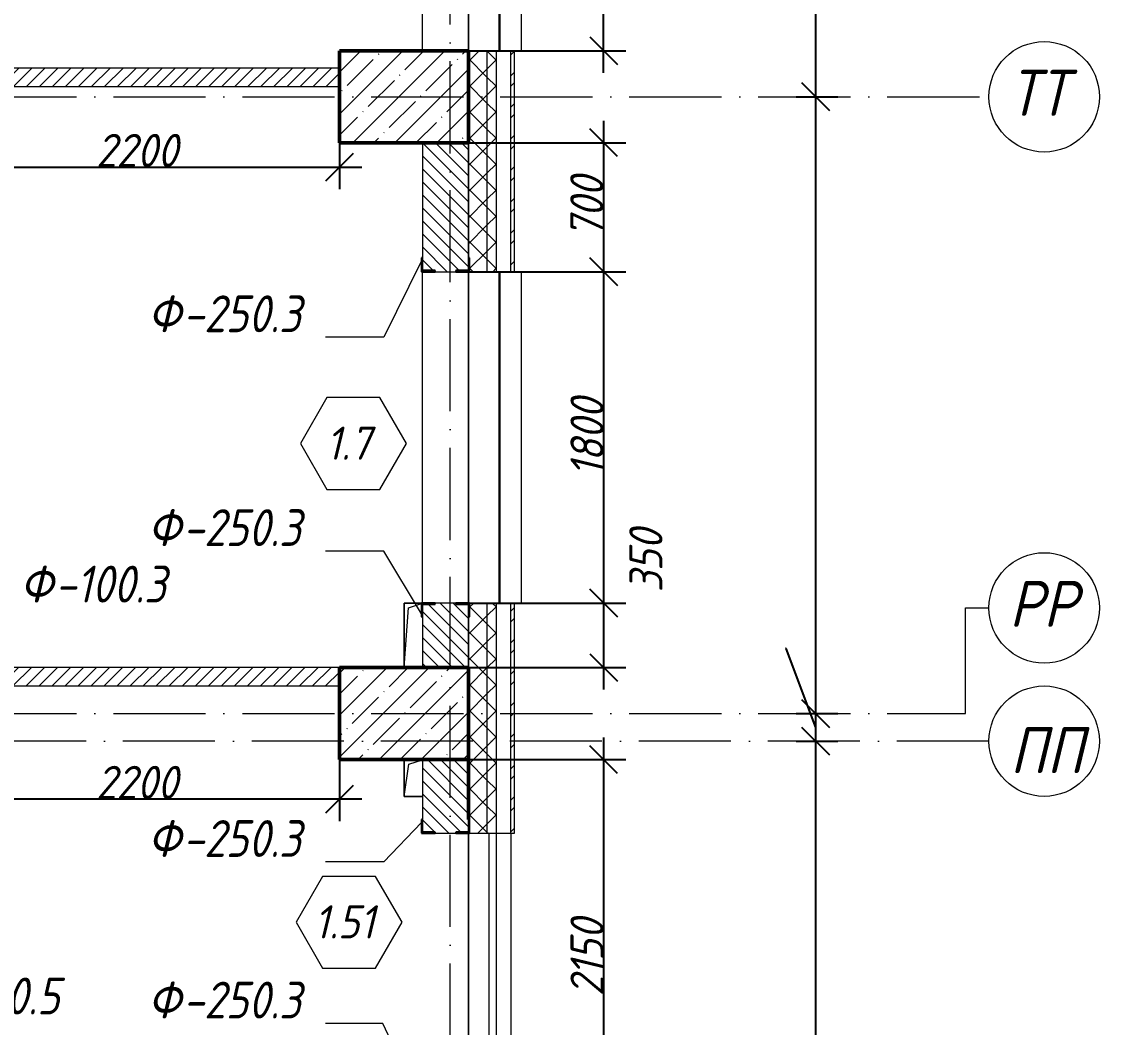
# Model space of a CAD drawing. Header units: millimetres. Extents: x -356862 to 418287, y 0 to 839748.
# Drawn here: x -76177 to -70326, y 613143 to 618606 of the extents above; entities that cross this region are included whole.
import ezdxf

# ---------------------------------------------------------------- set-up
doc = ezdxf.new("R2010")
doc.units = ezdxf.units.MM
doc.linetypes.add('50_200_ШТРИХ_1Т_ш5_п1_п1_', pattern=[700, 500, -100, 0, -100])
for name, color, linetype, lineweight in [('A-____-____-DIMS', 7, 'Continuous', 9), ('A-DOOR-____-IDEN', 7, 'Continuous', 9), ('A-DOOR-____-OTLN', 7, 'Continuous', 9), ('A-FLOR-____-OTLN', 7, 'Continuous', 9), ('A-GENM-____-IDEN', 7, 'Continuous', 9), ('A-GENM-____-MCUT', 7, 'Continuous', 25), ('A-GENM-____-OTLN', 7, 'Continuous', 9), ('A-GENM-____-OTLN-1', 7, 'Continuous', 25), ('A-GLAZ-____-OTLN', 7, 'Continuous', 9), ('A-WALL-____-MCUT', 7, 'Continuous', 13), ('A-WALL-____-MCUT-1', 7, 'Continuous', 9), ('A-WALL-____-MCUT-2', 7, 'Continuous', 50), ('A-WALL-____-OTLN', 7, 'Continuous', 9), ('A-WALL-____-PATT-1', 7, 'Continuous', 9), ('A-WALL-FNSH-MCUT-1', 7, 'Continuous', 9), ('S-COLS-____-MCUT', 7, 'Continuous', 50), ('S-COLS-____-OTLN', 7, 'Continuous', 9), ('S-GRID-____-IDEN', 7, 'Continuous', 9), ('S-GRID-____-OTLN', 7, 'Continuous', 9), ('S-GRID-____-OTLN-1', 7, '50_200_ШТРИХ_1Т_ш5_п1_п1_', 9)]:
    doc.layers.add(name, color=color, linetype=linetype, lineweight=lineweight)
for name, color, linetype, lineweight, true_color in [('A-DOOR-____-OTLN-1', 7, 'Continuous', 9, 0xffffff), ('A-WALL-____-MCUT-7', 7, 'Continuous', 9, 0x000000), ('A-WALL-____-PATT-2', 7, 'Continuous', 9, 0x787878), ('A-WALL-____-PATT-4', 9, 'Continuous', 9, 0x808080), ('A-WALL-FNSH-MCUT-3', 7, 'Continuous', 9, 0x000000)]:
    doc.layers.add(name, color=color, linetype=linetype, lineweight=lineweight, true_color=true_color)
doc.styles.add('ISOCPEUR_I', font='isocpeui.ttf', dxfattribs={"width": 0.9, "height": 2.5})
doc.styles.add('ISOCPEUR_I_10', font='isocpeui.ttf', dxfattribs={"width": 0.9, "height": 180})
doc.styles.add('ISOCPEUR_I_12', font='isocpeui.ttf', dxfattribs={"width": 0.9, "height": 180})
doc.styles.add('ISOCPEUR_I_14', font='isocpeui.ttf', dxfattribs={"width": 0.9, "height": 180})
doc.styles.add('ISOCPEUR_I_2', font='isocpeui.ttf', dxfattribs={"width": 0.85, "height": 2.3})
doc.dimstyles.new('ISO-1_8_0_9К_СРЕДНИЙ_Кладочные_4', dxfattribs={"dimscale": 304.8, "dimtxt": 179.276612, "dimasz": 0.492126, "dimexe": 0.393701, "dimexo": 0, "dimgap": 0, "dimtad": 1, "dimdec": 3, "dimrnd": 0.001, "dimdsep": 46, "dimtxsty": 'ISOCPEUR_I_10', "dimblk1": 'OBLIQUE', "dimblk2": 'OBLIQUE', "dimsah": 1, "dimcen": 0.09, "dimdle": 0.393701, "dimazin": 0, "dimtfac": 1, "dimtdec": 4, "dimtix": 1, "dimtmove": 1, "dimatfit": 3, "dimfxl": 1, "dimtvp": 1, "dimtolj": 1, "dimtzin": 0, "dimarcsym": 2})
doc.dimstyles.new('ISO-1_8_0_9К_СРЕДНИЙ_Кладочные_5', dxfattribs={"dimscale": 304.8, "dimtxt": 179.276612, "dimasz": 0.492126, "dimexe": 0.393701, "dimexo": 0, "dimgap": 0, "dimtad": 1, "dimdec": 3, "dimrnd": 0.001, "dimdsep": 46, "dimtxsty": 'ISOCPEUR_I_10', "dimblk1": 'OBLIQUE', "dimblk2": 'OBLIQUE', "dimsah": 1, "dimcen": 0.09, "dimdle": 0.393701, "dimazin": 0, "dimtfac": 1, "dimtdec": 4, "dimtix": 1, "dimtmove": 2, "dimatfit": 3, "dimfxl": 1, "dimtvp": 1, "dimtolj": 1, "dimtzin": 0, "dimarcsym": 2})
doc.dimstyles.new('ISO-1_8_0_9К_СРЕДНИЙ_Кладочные_6', dxfattribs={"dimscale": 304.8, "dimtxt": 179.276612, "dimasz": 0.492126, "dimexe": 0.393701, "dimexo": 0, "dimgap": 0, "dimtad": 1, "dimdec": 3, "dimrnd": 0.001, "dimdsep": 46, "dimtxsty": 'ISOCPEUR_I_14', "dimblk1": 'OBLIQUE', "dimblk2": 'OBLIQUE', "dimsah": 1, "dimcen": 0.09, "dimdle": 0.393701, "dimazin": 0, "dimtfac": 1, "dimtdec": 4, "dimtix": 1, "dimtmove": 0, "dimatfit": 3, "dimfxl": 1, "dimtvp": 1, "dimtolj": 1, "dimtzin": 0, "dimarcsym": 2})
doc.dimstyles.new('ISO-2_5_0_9К_БОЛЬШОЙ_ОСИ', dxfattribs={"dimscale": 304.8, "dimtxt": 248.995294, "dimasz": 0.492126, "dimexe": 0.393701, "dimexo": 0, "dimgap": 0, "dimtad": 1, "dimdec": 0, "dimzin": 0, "dimdsep": 46, "dimtxsty": 'ISOCPEUR_I', "dimblk1": 'OBLIQUE', "dimblk2": 'OBLIQUE', "dimsah": 1, "dimcen": 0.09, "dimdle": 0.393701, "dimazin": 0, "dimtfac": 1, "dimtdec": 4, "dimtix": 1, "dimtmove": 0, "dimatfit": 3, "dimfxl": 1, "dimtvp": 1, "dimtolj": 1, "dimtzin": 0, "dimarcsym": 2})
doc.dimstyles.new('ISO-2_5_0_9К_БОЛЬШОЙ_ОСИ_1', dxfattribs={"dimscale": 304.8, "dimtxt": 248.995294, "dimasz": 0.492126, "dimexe": 0.393701, "dimexo": 0, "dimgap": 0, "dimtad": 1, "dimdec": 0, "dimzin": 0, "dimdsep": 46, "dimtxsty": 'ISOCPEUR_I', "dimblk1": 'OBLIQUE', "dimblk2": 'OBLIQUE', "dimsah": 1, "dimcen": 0.09, "dimdle": 0.393701, "dimazin": 0, "dimtfac": 1, "dimtdec": 4, "dimtix": 1, "dimtmove": 1, "dimatfit": 3, "dimfxl": 1, "dimtvp": 1, "dimtolj": 1, "dimtzin": 0, "dimarcsym": 2})
pattern_1 = [(45, (-175000.736, 544716.51), (-35.35534, 35.35534), [])]
pattern_2 = [(135, (-175000.736, 544716.51), (-35.35534, -35.35534), [])]
pattern_3 = [(45, (-175000.74, 544716.51), (-70.71068, 70.71068), []), (135, (-175000.74, 544716.51), (-70.71068, -70.71068), [])]

# ---------------------------------------------------------------- blocks, each defined once
blk = doc.blocks.new('BSC_Колонна _Прямоугольная - 500х700-V130-АР1_Кладочный план 1 этажа в осях 1-64_Ю-ЯЯ')
at = {"layer": 'S-COLS-____-OTLN'}
h = blk.add_hatch(dxfattribs=at)
h.set_pattern_fill('FP_134', color=256, style=0, pattern_type=2)
h.set_pattern_definition([(315, (-70131.04, 100900), (114.04925, 114.04925), []), (315, (-70131.04, 100785.95), (114.04925, 114.04925), [201.613, -40.323, 3.353, -36.97])])
h.paths.add_polyline_path([(-250, -350), (250, -350), (250, 350), (-250, 350), (-250, 169.1)], flags=0)
at = {"layer": 'S-COLS-____-MCUT'}
for p, q in [((250, 350), (-250, 350)), ((-250, 350), (-250, -350)), ((250, -350), (250, 350)), ((-250, -350), (250, -350))]:
    blk.add_line(p, q, dxfattribs=at)
blk = doc.blocks.new('BSC_Колонна _Прямоугольная - 500х700-V131-АР1_Кладочный план 1 этажа в осях 1-64_Ю-ЯЯ')
at = {"layer": 'S-COLS-____-OTLN'}
h = blk.add_hatch(dxfattribs=at)
h.set_pattern_fill('FP_135', color=256, style=0, pattern_type=2)
h.set_pattern_definition([(315, (-73481.04, 100900), (114.04925, 114.04925), []), (315, (-73481.04, 100785.95), (114.04925, 114.04925), [201.613, -40.323, 3.353, -36.97])])
h.paths.add_polyline_path([(-250, 169.1), (-250, -350), (250, -350), (250, 350), (-250, 350)], flags=0)
at = {"layer": 'S-COLS-____-MCUT'}
for p, q in [((250, 350), (-250, 350)), ((-250, 350), (-250, -350)), ((250, -350), (250, 350)), ((-250, -350), (250, -350))]:
    blk.add_line(p, q, dxfattribs=at)
blk = doc.blocks.new('Проем_Дверь_Прямоугольный - 1800х2700h_оконные проемы-25805030-АР1_Кладочный план 1 этажа в осях 1-64_Ю-ЯЯ')
at = {"layer": 'A-DOOR-____-OTLN-1'}
for p, q in [((900, 125), (-900, 125)), ((900, -125), (-900, -125))]:
    blk.add_line(p, q, dxfattribs=at)
blk = doc.blocks.new('Проем_Дверь_Прямоугольный - 1750х3300h_дверные проемы-30596622-АР1_Кладочный план 1 этажа в осях 1-64_Ю-ЯЯ')
at = {"layer": 'A-DOOR-____-OTLN-1'}
for p, q in [((875, 115), (-875, 115)), ((875, -115), (-875, -115))]:
    blk.add_line(p, q, dxfattribs=at)
blk = doc.blocks.new('Фахверк_СКБ_Уголок - 250_2700-27497298-АР1_Кладочный план 1 этажа в осях 1-64_Ю-ЯЯ')
at = {"layer": 'A-GENM-____-MCUT'}
for p, q in [((200, 181), (125, 181)), ((125, 181), (125, 106)), ((200, 175), (200, 181)), ((131, 106), (131, 175)), ((131, 175), (200, 175)), ((125, 106), (131, 106)), ((131, -6), (125, -6)), ((125, -6), (125, -81)), ((131, -75), (131, -6)), ((125, -81), (200, -81)), ((200, -75), (131, -75)), ((200, -81), (200, -75))]:
    blk.add_line(p, q, dxfattribs=at)
blk = doc.blocks.new('AR_Отверстие прямоугольное _в плите_ - AR_Отверстие прямоугольное _в плите_-V219-АР1_Кладочный план 1 этажа в осях 1-64_Ю-ЯЯ')
at = {"layer": 'A-GENM-____-OTLN'}
for p, q in [((44, 175), (-50, 175)), ((-50, 175), (-50, -175)), ((-50, -175), (-25, 150)), ((-25, 150), (44, 173))]:
    blk.add_line(p, q, dxfattribs=at)
blk = doc.blocks.new('AR_Отверстие прямоугольное _в плите_ - AR_Отверстие прямоугольное _в плите_-V226-АР1_Кладочный план 1 этажа в осях 1-64_Ю-ЯЯ')
at = {"layer": 'A-GENM-____-OTLN'}
for p, q in [((48.8, 100), (-50, 100)), ((-50, 100), (-50, -100)), ((-50, -100), (-25, 75)), ((-25, 75), (48.8, 99.6)), ((-50, -100), (48.8, -100))]:
    blk.add_line(p, q, dxfattribs=at)
blk = doc.blocks.new('Отлив_СКБ - Отлив витража_120_НВФ-31885687-АР1_Кладочный план 1 этажа в осях 1-64_Ю-ЯЯ')
at = {"layer": 'A-GLAZ-____-OTLN'}
for p, q in [((0, 0), (1800, 0)), ((1800, -2), (0, -2)), ((0, -120), (0, -83)), ((1800, -83), (1800, -120)), ((0, -120), (1800, -120))]:
    blk.add_line(p, q, dxfattribs=at)
blk = doc.blocks.new('Ось сетки - Круг_Ø6_00__ISO-2_5_0_9K_-25732049-АР1_Кладочный план 1 этажа в осях 1-64_Ю-ЯЯ')
at = {"layer": 'S-GRID-____-IDEN'}
blk.add_circle((0, 0), 3, dxfattribs=at)
blk = doc.blocks.new('_Oblique')
at = {"color": 0, "linetype": 'ByBlock', "lineweight": -2}
blk.add_line((-0.5, -0.5), (0.5, 0.5), dxfattribs=at)
blk = doc.blocks.new('*D12002')
at = {"layer": 'A-____-____-DIMS', "color": 0, "lineweight": -2, "transparency": 16777216}
for p, q in [((-71866.5, 612177.6), (-71866.5, 614817.6)), ((-71972.6, 614697.6), (-71746.5, 614697.6)), ((-71972.6, 612297.6), (-71746.5, 612297.6))]:
    blk.add_line(p, q, dxfattribs=at)
at = {"layer": 'Defpoints', "color": 0, "transparency": 16777216}
for p in [(-71972.6, 614697.6), (-71866.5, 614697.6), (-71972.6, 612297.6)]:
    blk.add_point(p, dxfattribs=at)
at = {"layer": 'A-____-____-DIMS', "color": 0, "lineweight": -2, "transparency": 16777216, "xscale": 150, "yscale": 150, "zscale": 150}
for p, rotation in [((-71866.5, 614697.6), 90), ((-71866.5, 612297.6), 270)]:
    blk.add_blockref('_Oblique', p, dxfattribs=dict(at, rotation=rotation))
at = {"layer": 'A-____-____-DIMS', "color": 0, "transparency": 16777216, "insert": (-71867.7, 613497.6), "char_height": 2.5, "width": 781.462, "attachment_point": 5, "rotation": 90, "style": 'ISOCPEUR_I'}
blk.add_mtext('\\A1;2400', dxfattribs=at)
blk = doc.blocks.new('*D12003')
at = {"layer": 'A-____-____-DIMS', "color": 0, "lineweight": -2, "transparency": 16777216}
for p, q in [((-72026.4, 615201.3), (-72030.3, 615201.3)), ((-71866.5, 614772.6), (-72026.4, 615201.3)), ((-71866.5, 614577.6), (-71866.5, 614967.6)), ((-71972.6, 614847.6), (-71746.5, 614847.6)), ((-71972.6, 614697.6), (-71746.5, 614697.6))]:
    blk.add_line(p, q, dxfattribs=at)
at = {"layer": 'Defpoints', "color": 0, "transparency": 16777216}
for p in [(-71972.6, 614847.6), (-71866.5, 614847.6), (-71972.6, 614697.6)]:
    blk.add_point(p, dxfattribs=at)
at = {"layer": 'A-____-____-DIMS', "color": 0, "lineweight": -2, "transparency": 16777216, "xscale": 150, "yscale": 150, "zscale": 150}
for p, rotation in [((-71866.5, 614847.6), 90), ((-71866.5, 614697.6), 270)]:
    blk.add_blockref('_Oblique', p, dxfattribs=dict(at, rotation=rotation))
at = {"layer": 'A-____-____-DIMS', "color": 0, "transparency": 16777216, "insert": (-72028.1, 614691.6), "char_height": 2.5, "width": 511.398, "attachment_point": 1, "rotation": 90, "line_spacing_factor": 1.149209, "style": 'ISOCPEUR_I'}
blk.add_mtext('\\A1;150', dxfattribs=at)
blk = doc.blocks.new('*D12004')
at = {"layer": 'A-____-____-DIMS', "color": 0, "lineweight": -2, "transparency": 16777216}
for p, q in [((-71866.5, 614727.6), (-71866.5, 618317.6)), ((-71972.6, 618197.6), (-71746.5, 618197.6)), ((-71972.6, 614847.6), (-71746.5, 614847.6))]:
    blk.add_line(p, q, dxfattribs=at)
at = {"layer": 'Defpoints', "color": 0, "transparency": 16777216}
for p in [(-71972.6, 618197.6), (-71866.5, 618197.6), (-71972.6, 614847.6)]:
    blk.add_point(p, dxfattribs=at)
at = {"layer": 'A-____-____-DIMS', "color": 0, "lineweight": -2, "transparency": 16777216, "xscale": 150, "yscale": 150, "zscale": 150}
for p, rotation in [((-71866.5, 618197.6), 90), ((-71866.5, 614847.6), 270)]:
    blk.add_blockref('_Oblique', p, dxfattribs=dict(at, rotation=rotation))
at = {"layer": 'A-____-____-DIMS', "color": 0, "transparency": 16777216, "insert": (-71867.7, 616522.6), "char_height": 2.5, "width": 758.478, "attachment_point": 5, "rotation": 90, "style": 'ISOCPEUR_I'}
blk.add_mtext('\\A1;3350', dxfattribs=at)
blk = doc.blocks.new('*D12005')
at = {"layer": 'A-____-____-DIMS', "color": 0, "lineweight": -2, "transparency": 16777216}
for p, q in [((-71866.5, 618077.6), (-71866.5, 619417.6)), ((-71972.6, 619297.6), (-71746.5, 619297.6)), ((-71972.6, 618197.6), (-71746.5, 618197.6))]:
    blk.add_line(p, q, dxfattribs=at)
at = {"layer": 'Defpoints', "color": 0, "transparency": 16777216}
for p in [(-71972.6, 619297.6), (-71866.5, 619297.6), (-71972.6, 618197.6)]:
    blk.add_point(p, dxfattribs=at)
at = {"layer": 'A-____-____-DIMS', "color": 0, "lineweight": -2, "transparency": 16777216, "xscale": 150, "yscale": 150, "zscale": 150}
for p, rotation in [((-71866.5, 619297.6), 90), ((-71866.5, 618197.6), 270)]:
    blk.add_blockref('_Oblique', p, dxfattribs=dict(at, rotation=rotation))
at = {"layer": 'A-____-____-DIMS', "color": 0, "transparency": 16777216, "insert": (-71867.7, 618747.6), "char_height": 2.5, "width": 643.557, "attachment_point": 5, "rotation": 90, "style": 'ISOCPEUR_I'}
blk.add_mtext('\\A1;1100', dxfattribs=at)
blk = doc.blocks.new('Марка проема - марка проема-27336095-АР1_Кладочный план 1 этажа в осях 1-64_Ю-ЯЯ')
at = {"layer": 'A-DOOR-____-IDEN'}
for p, q in [((-1.439, 0.159), (-2.877, -2.333)), ((1.439, 0.159), (-1.439, 0.159)), ((2.877, -2.333), (1.439, 0.159)), ((-2.877, -2.333), (-1.439, -4.825)), ((1.439, -4.825), (2.877, -2.333)), ((-1.439, -4.825), (1.439, -4.825))]:
    blk.add_line(p, q, dxfattribs=at)
blk = doc.blocks.new('*D12897')
at = {"layer": 'A-____-____-DIMS', "color": 0, "lineweight": -2, "transparency": 16777216}
for p, q in [((-73017.5, 620367.6), (-73017.5, 619748.2)), ((-73744.7, 620247.6), (-72897.5, 620247.6)), ((-73017.5, 618327.6), (-73017.5, 619350.2)), ((-73750.7, 618447.6), (-72897.5, 618447.6))]:
    blk.add_line(p, q, dxfattribs=at)
at = {"layer": 'Defpoints', "color": 0, "transparency": 16777216}
for p in [(-73744.7, 620247.6), (-73750.7, 618447.6), (-73017.5, 618447.6)]:
    blk.add_point(p, dxfattribs=at)
at = {"layer": 'A-____-____-DIMS', "color": 0, "lineweight": -2, "transparency": 16777216, "xscale": 150, "yscale": 150, "zscale": 150}
for p, rotation in [((-73017.5, 620247.6), 90), ((-73017.5, 618447.6), 270)]:
    blk.add_blockref('_Oblique', p, dxfattribs=dict(at, rotation=rotation))
at = {"layer": 'A-____-____-DIMS', "color": 0, "transparency": 16777216, "insert": (-73252.6, 619296.8), "char_height": 180, "width": 504.733, "attachment_point": 1, "rotation": 90, "line_spacing_factor": 1.149209, "style": 'ISOCPEUR_I_10'}
blk.add_mtext('\\A1;1800', dxfattribs=at)
blk = doc.blocks.new('*D12898')
at = {"layer": 'A-____-____-DIMS', "color": 0, "lineweight": -2, "transparency": 16777216}
for p, q in [((-73017.5, 618067.6), (-73017.5, 617127.6)), ((-73750.7, 617947.6), (-72897.5, 617947.6)), ((-73744.7, 617247.6), (-72897.5, 617247.6))]:
    blk.add_line(p, q, dxfattribs=at)
at = {"layer": 'Defpoints', "color": 0, "transparency": 16777216}
for p in [(-73750.7, 617947.6), (-73744.7, 617247.6), (-73017.5, 617247.6)]:
    blk.add_point(p, dxfattribs=at)
at = {"layer": 'A-____-____-DIMS', "color": 0, "lineweight": -2, "transparency": 16777216, "xscale": 150, "yscale": 150, "zscale": 150}
for p, rotation in [((-73017.5, 617947.6), 90), ((-73017.5, 617247.6), 270)]:
    blk.add_blockref('_Oblique', p, dxfattribs=dict(at, rotation=rotation))
at = {"layer": 'A-____-____-DIMS', "color": 0, "transparency": 16777216, "insert": (-73108.6, 617597.6), "char_height": 180, "width": 409.578, "attachment_point": 5, "rotation": 90, "style": 'ISOCPEUR_I_14'}
blk.add_mtext('\\A1;700', dxfattribs=at)
blk = doc.blocks.new('*D12899')
at = {"layer": 'A-____-____-DIMS', "color": 0, "lineweight": -2, "transparency": 16777216}
for p, q in [((-73017.5, 617367.6), (-73017.5, 615327.6)), ((-73744.7, 617247.6), (-72897.5, 617247.6)), ((-73744.7, 615447.6), (-72897.5, 615447.6))]:
    blk.add_line(p, q, dxfattribs=at)
at = {"layer": 'Defpoints', "color": 0, "transparency": 16777216}
for p in [(-73744.7, 617247.6), (-73744.7, 615447.6), (-73017.5, 615447.6)]:
    blk.add_point(p, dxfattribs=at)
at = {"layer": 'A-____-____-DIMS', "color": 0, "lineweight": -2, "transparency": 16777216, "xscale": 150, "yscale": 150, "zscale": 150}
for p, rotation in [((-73017.5, 617247.6), 90), ((-73017.5, 615447.6), 270)]:
    blk.add_blockref('_Oblique', p, dxfattribs=dict(at, rotation=rotation))
at = {"layer": 'A-____-____-DIMS', "color": 0, "transparency": 16777216, "insert": (-73107.5, 616347.6), "char_height": 180, "width": 504.733, "attachment_point": 5, "rotation": 90, "style": 'ISOCPEUR_I_14'}
blk.add_mtext('\\A1;1800', dxfattribs=at)
blk = doc.blocks.new('*D12900')
at = {"layer": 'A-____-____-DIMS', "color": 0, "lineweight": -2, "transparency": 16777216}
for p, q in [((-73017.5, 615567.6), (-73017.5, 614977.6)), ((-73744.7, 615447.6), (-72897.5, 615447.6)), ((-73750.7, 615097.6), (-72897.5, 615097.6))]:
    blk.add_line(p, q, dxfattribs=at)
at = {"layer": 'Defpoints', "color": 0, "transparency": 16777216}
for p in [(-73744.7, 615447.6), (-73750.7, 615097.6), (-73017.5, 615097.6)]:
    blk.add_point(p, dxfattribs=at)
at = {"layer": 'A-____-____-DIMS', "color": 0, "lineweight": -2, "transparency": 16777216, "xscale": 150, "yscale": 150, "zscale": 150}
for p, rotation in [((-73017.5, 615447.6), 90), ((-73017.5, 615097.6), 270)]:
    blk.add_blockref('_Oblique', p, dxfattribs=dict(at, rotation=rotation))
at = {"layer": 'A-____-____-DIMS', "color": 0, "transparency": 16777216, "insert": (-72878.1, 615506.2), "char_height": 180, "width": 409.578, "attachment_point": 1, "rotation": 90, "line_spacing_factor": 1.149209, "style": 'ISOCPEUR_I_10'}
blk.add_mtext('\\A1;350', dxfattribs=at)
blk = doc.blocks.new('*D12901')
at = {"layer": 'A-____-____-DIMS', "color": 0, "lineweight": -2, "transparency": 16777216}
for p, q in [((-73017.5, 614717.6), (-73017.5, 612327.6)), ((-73750.7, 614597.6), (-72897.5, 614597.6)), ((-73744.7, 612447.6), (-72897.5, 612447.6))]:
    blk.add_line(p, q, dxfattribs=at)
at = {"layer": 'Defpoints', "color": 0, "transparency": 16777216}
for p in [(-73750.7, 614597.6), (-73744.7, 612447.6), (-73017.5, 612447.6)]:
    blk.add_point(p, dxfattribs=at)
at = {"layer": 'A-____-____-DIMS', "color": 0, "lineweight": -2, "transparency": 16777216, "xscale": 150, "yscale": 150, "zscale": 150}
for p, rotation in [((-73017.5, 614597.6), 90), ((-73017.5, 612447.6), 270)]:
    blk.add_blockref('_Oblique', p, dxfattribs=dict(at, rotation=rotation))
at = {"layer": 'A-____-____-DIMS', "color": 0, "transparency": 16777216, "insert": (-73107.5, 613522.6), "char_height": 180, "width": 504.733, "attachment_point": 5, "rotation": 90, "style": 'ISOCPEUR_I_14'}
blk.add_mtext('\\A1;2150', dxfattribs=at)
blk = doc.blocks.new('*D12917')
at = {"layer": 'A-____-____-DIMS', "color": 0, "lineweight": -2, "transparency": 16777216}
for p, q in [((-76650.7, 614947.6), (-76650.7, 614263.7)), ((-74450.7, 614597.6), (-74450.7, 614263.7)), ((-76770.7, 614383.7), (-74330.7, 614383.7))]:
    blk.add_line(p, q, dxfattribs=at)
at = {"layer": 'Defpoints', "color": 0, "transparency": 16777216}
for p in [(-76650.7, 614947.6), (-74450.7, 614597.6), (-74450.7, 614383.7)]:
    blk.add_point(p, dxfattribs=at)
at = {"layer": 'A-____-____-DIMS', "color": 0, "lineweight": -2, "transparency": 16777216, "xscale": 150, "yscale": 150, "zscale": 150, "rotation": 180}
blk.add_blockref('_Oblique', (-76650.7, 614383.7), dxfattribs=at)
at = {"layer": 'A-____-____-DIMS', "color": 0, "lineweight": -2, "transparency": 16777216, "xscale": 150, "yscale": 150, "zscale": 150}
blk.add_blockref('_Oblique', (-74450.7, 614383.7), dxfattribs=at)
at = {"layer": 'A-____-____-DIMS', "color": 0, "transparency": 16777216, "insert": (-75550.7, 614473.7), "char_height": 180, "width": 546.104, "attachment_point": 5, "style": 'ISOCPEUR_I_14'}
blk.add_mtext('\\A1;2200', dxfattribs=at)
blk = doc.blocks.new('*D12955')
at = {"layer": 'A-____-____-DIMS', "color": 0, "lineweight": -2, "transparency": 16777216}
for p, q in [((-76650.7, 618307.3), (-76650.7, 617696.1)), ((-74450.7, 618252.6), (-74450.7, 617696.1)), ((-76770.7, 617816.1), (-74330.7, 617816.1))]:
    blk.add_line(p, q, dxfattribs=at)
at = {"layer": 'Defpoints', "color": 0, "transparency": 16777216}
for p in [(-76650.7, 618307.3), (-74450.7, 618252.6), (-74450.7, 617816.1)]:
    blk.add_point(p, dxfattribs=at)
at = {"layer": 'A-____-____-DIMS', "color": 0, "lineweight": -2, "transparency": 16777216, "xscale": 150, "yscale": 150, "zscale": 150, "rotation": 180}
blk.add_blockref('_Oblique', (-76650.7, 617816.1), dxfattribs=at)
at = {"layer": 'A-____-____-DIMS', "color": 0, "lineweight": -2, "transparency": 16777216, "xscale": 150, "yscale": 150, "zscale": 150}
blk.add_blockref('_Oblique', (-74450.7, 617816.1), dxfattribs=at)
at = {"layer": 'A-____-____-DIMS', "color": 0, "transparency": 16777216, "insert": (-75550.7, 617906.1), "char_height": 180, "width": 546.104, "attachment_point": 5, "style": 'ISOCPEUR_I_14'}
blk.add_mtext('\\A1;2200', dxfattribs=at)

msp = doc.modelspace()

# ---------------------------------------------------------------- hatches: boundary and pattern name
at = {"layer": 'A-WALL-____-PATT-1'}
h = msp.add_hatch(dxfattribs=at)
h.set_pattern_fill('FP_6', color=256, style=0, pattern_type=2)
h.set_pattern_definition(pattern_2)
h.paths.add_polyline_path([(-73827.9484, 615097.5526), (-73750.7357, 615097.5526), (-73750.7357, 615441.5526), (-73819.7357, 615441.5526), (-73819.7357, 615447.5526), (-73931.7357, 615447.5526), (-73931.7357, 615441.5526), (-74000.7357, 615441.5526), (-74000.7357, 615097.5526), (-73931.7357, 615097.5526)], flags=0)
h.paths.add_polyline_path([(-73931.7357, 617247.5526), (-73819.7357, 617247.5526), (-73819.7357, 617253.5526), (-73750.7357, 617253.5526), (-73750.7357, 617947.5526), (-74000.7357, 617947.5526), (-74000.7357, 617253.5526), (-73931.7357, 617253.5526)], flags=0)
h = msp.add_hatch(dxfattribs=at)
h.set_pattern_fill('FP_6', color=256, style=0, pattern_type=2)
h.set_pattern_definition(pattern_2)
h.paths.add_polyline_path([(-73819.7357, 614197.5526), (-73819.7357, 614203.5526), (-73750.7357, 614203.5526), (-73750.7357, 614597.5526), (-74000.7357, 614597.5526), (-74000.7357, 614203.5526), (-73931.7357, 614203.5526), (-73931.7357, 614197.5526)], flags=0)
at = {"layer": 'A-WALL-____-PATT-2'}
h = msp.add_hatch(dxfattribs=at)
h.set_pattern_fill('FP_3', color=256, style=0, pattern_type=2)
h.set_pattern_definition([(45, (-175000.74, 544716.51), (-85.53659, 85.53659), []), (45, (-174943.71, 544716.51), (-85.53659, 85.53659), [])])
h.paths.add_polyline_path([(-73500.7357, 614197.5526), (-73500.7357, 615447.5526), (-73520.7357, 615447.5526), (-73520.7357, 614197.5526)], flags=0)
h.paths.add_polyline_path([(-73520.7357, 617247.5526), (-73500.7357, 617247.5526), (-73500.7357, 618447.5526), (-73520.7357, 618447.5526), (-73520.7357, 618086.3204)], flags=0)
h.paths.add_polyline_path([(-73500.7357, 620247.5526), (-73500.7357, 621447.5526), (-73520.7357, 621447.5526), (-73520.7357, 620247.5526)], flags=0)
h.paths.add_polyline_path([(-73500.7357, 623247.5526), (-73500.7357, 630627.5526), (-73520.7357, 630627.5526), (-73520.7357, 623247.5526)], flags=0)
h = msp.add_hatch(dxfattribs=at)
h.set_pattern_fill('FP_1', color=256, style=0, pattern_type=2)
h.set_pattern_definition(pattern_3)
h.paths.add_polyline_path([(-73600.7357, 591532.5526), (-73600.7357, 591797.5526), (-73650.7357, 591797.5526), (-73650.7357, 591532.5526)], flags=0)
h.paths.add_polyline_path([(-73600.7357, 593897.5526), (-73600.7357, 594497.5526), (-73650.7357, 594497.5526), (-73650.7357, 593897.5526)], flags=0)
h.paths.add_polyline_path([(-73650.7357, 595897.5526), (-73600.7357, 595897.5526), (-73600.7357, 600497.5526), (-73650.7357, 600497.5526), (-73650.7357, 598712.499)], flags=0)
h.paths.add_polyline_path([(-73650.7357, 602297.5526), (-73600.7357, 602297.5526), (-73600.7357, 603497.5526), (-73650.7357, 603497.5526), (-73650.7357, 602748.7118)], flags=0)
h.paths.add_polyline_path([(-73600.7357, 605297.5526), (-73600.7357, 606497.5526), (-73650.7357, 606497.5526), (-73650.7357, 605297.5526)], flags=0)
h.paths.add_polyline_path([(-73600.7357, 608297.5526), (-73600.7357, 609497.5526), (-73650.7357, 609497.5526), (-73650.7357, 608297.5526)], flags=0)
h.paths.add_polyline_path([(-73650.7357, 611297.5526), (-73600.7357, 611297.5526), (-73600.7357, 612447.5526), (-73650.7357, 612447.5526), (-73650.7357, 611628.3799)], flags=0)
h.paths.add_polyline_path([(-73600.7357, 614197.5526), (-73600.7357, 615447.5526), (-73650.7357, 615447.5526), (-73650.7357, 614197.5526)], flags=0)
h.paths.add_polyline_path([(-73600.7357, 617247.5526), (-73600.7357, 618447.5526), (-73650.7357, 618447.5526), (-73650.7357, 617247.5526)], flags=0)
h.paths.add_polyline_path([(-73600.7357, 620247.5526), (-73600.7357, 621447.5526), (-73650.7357, 621447.5526), (-73650.7357, 620247.5526)], flags=0)
h.paths.add_polyline_path([(-73600.7357, 623247.5526), (-73600.7357, 630547.5526), (-73650.7357, 630547.5526), (-73650.7357, 623247.5526)], flags=0)
h = msp.add_hatch(dxfattribs=at)
h.set_pattern_fill('FP_1', color=256, style=0, pattern_type=2)
h.set_pattern_definition(pattern_3)
h.paths.add_polyline_path([(-73650.7357, 591532.5526), (-73650.7357, 591797.5526), (-73750.7357, 591797.5526), (-73750.7357, 591532.5526)], flags=0)
h.paths.add_polyline_path([(-73650.7357, 593897.5526), (-73650.7357, 594497.5526), (-73750.7357, 594497.5526), (-73750.7357, 593897.5526)], flags=0)
h.paths.add_polyline_path([(-73650.7357, 595897.5526), (-73650.7357, 600497.5526), (-73744.7357, 600497.5526), (-73744.7357, 600422.5526), (-73750.7357, 600422.5526), (-73750.7357, 595897.5526)], flags=0)
h.paths.add_polyline_path([(-73744.7357, 602297.5526), (-73650.7357, 602297.5526), (-73650.7357, 603497.5526), (-73744.7357, 603497.5526), (-73744.7357, 603422.5526), (-73750.7357, 603422.5526), (-73750.7357, 602372.5526), (-73744.7357, 602372.5526), (-73744.7357, 602303.5526)], flags=0)
h.paths.add_polyline_path([(-73650.7357, 605297.5526), (-73650.7357, 606497.5526), (-73744.7357, 606497.5526), (-73744.7357, 606422.5526), (-73750.7357, 606422.5526), (-73750.7357, 605372.5526), (-73744.7357, 605372.5526), (-73744.7357, 605297.5526)], flags=0)
h.paths.add_polyline_path([(-73744.7357, 608297.5526), (-73650.7357, 608297.5526), (-73650.7357, 609497.5526), (-73744.7357, 609497.5526), (-73744.7357, 609422.5526), (-73750.7357, 609422.5526), (-73750.7357, 608372.5526), (-73744.7357, 608372.5526), (-73744.7357, 608303.5526)], flags=0)
h.paths.add_polyline_path([(-73744.7357, 611297.5526), (-73650.7357, 611297.5526), (-73650.7357, 612447.5526), (-73744.7357, 612447.5526), (-73744.7357, 612372.5526), (-73750.7357, 612372.5526), (-73750.7357, 611372.5526), (-73744.7357, 611372.5526), (-73744.7357, 611303.5526)], flags=0)
h.paths.add_polyline_path([(-73650.7357, 614197.5526), (-73650.7357, 615447.5526), (-73744.7357, 615447.5526), (-73744.7357, 615372.5526), (-73750.7357, 615372.5526), (-73750.7357, 614272.5526), (-73744.7357, 614272.5526), (-73744.7357, 614197.5526)], flags=0)
h.paths.add_polyline_path([(-73650.7357, 617247.5526), (-73650.7357, 618447.5526), (-73750.7357, 618447.5526), (-73750.7357, 617322.5526), (-73744.7357, 617322.5526), (-73744.7357, 617247.5526)], flags=0)
h.paths.add_polyline_path([(-73744.7357, 620247.5526), (-73650.7357, 620247.5526), (-73650.7357, 621447.5526), (-73744.7357, 621447.5526), (-73744.7357, 621372.5526), (-73750.7357, 621372.5526), (-73750.7357, 620322.5526), (-73744.7357, 620322.5526), (-73744.7357, 620253.5526)], flags=0)
h.paths.add_polyline_path([(-73744.7357, 623247.5526), (-73650.7357, 623247.5526), (-73650.7357, 630497.5526), (-73750.7357, 630497.5526), (-73750.7357, 623322.5526), (-73744.7357, 623322.5526), (-73744.7357, 623253.5526)], flags=0)
at = {"layer": 'A-WALL-____-PATT-4'}
h = msp.add_hatch(dxfattribs=at)
h.set_pattern_fill('FP_5', color=256, style=0, pattern_type=2)
h.set_pattern_definition(pattern_1)
h.paths.add_polyline_path([(-81050.7357, 618252.5526), (-78900.7357, 618252.5526), (-78900.7357, 618255.5526), (-78853.7357, 618255.5526), (-78853.7357, 618349.5526), (-78900.7357, 618349.5526), (-78900.7357, 618352.5526), (-81050.7357, 618352.5526)], flags=0)
h.paths.add_polyline_path([(-76750.7357, 618252.5526), (-76700.7357, 618252.5526), (-76700.7357, 618255.5526), (-76653.7357, 618255.5526), (-76653.7357, 618349.5526), (-76700.7357, 618349.5526), (-76700.7357, 618352.5526), (-78850.7357, 618352.5526), (-78850.7357, 618252.5526)], flags=0)
h.paths.add_polyline_path([(-74450.7357, 618252.5526), (-74450.7357, 618352.5526), (-76650.7357, 618352.5526), (-76650.7357, 618252.5526), (-76037.2788, 618252.5526)], flags=0)
h = msp.add_hatch(dxfattribs=at)
h.set_pattern_fill('FP_5', color=256, style=0, pattern_type=2)
h.set_pattern_definition(pattern_1)
h.paths.add_polyline_path([(-74450.7357, 614997.5526), (-74450.7357, 615097.5526), (-76650.7357, 615097.5526), (-76650.7357, 614997.5526), (-76037.2788, 614997.5526)], flags=0)
h.paths.add_polyline_path([(-76700.7357, 614997.5526), (-76700.7357, 615000.5526), (-76653.7357, 615000.5526), (-76653.7357, 615094.5526), (-76700.7357, 615094.5526), (-76700.7357, 615097.5526), (-78800.7357, 615097.5526), (-78800.7357, 615094.5526), (-78847.7357, 615094.5526), (-78847.7357, 615000.5526), (-78800.7357, 615000.5526), (-78800.7357, 614997.5526), (-77804.743, 614997.5526)], flags=0)
h.paths.add_polyline_path([(-78850.7357, 614997.5526), (-78850.7357, 615097.5526), (-81050.7357, 615097.5526), (-81050.7357, 614997.5526), (-79572.2073, 614997.5526)], flags=0)

# ---------------------------------------------------------------- linework, layer by layer
at = {"layer": 'A-FLOR-____-OTLN'}
for p, q in [((-74100.7357, 615097.5526), (-74100.7357, 615447.5526)), ((-74100.7357, 615447.5526), (-74006.7357, 615447.5526)), ((-74099.5365, 614396.8719), (-74099.5365, 614596.8719)), ((-74099.5365, 614596.8719), (-74000.7357, 614596.8719)), ((-74000.7357, 614396.8719), (-74099.5365, 614396.8719)), ((-73750.7357, 612447.5526), (-73750.7357, 614197.5526))]:
    msp.add_line(p, q, dxfattribs=at)
at = {"layer": 'A-GENM-____-IDEN'}
for p, q in [((-74006.7357, 617305.8859), (-74210.6531, 616891.7344)), ((-74210.6531, 616891.7344), (-74527.5043, 616891.7344)), ((-74210.6531, 615730.2877), (-74527.5043, 615730.2877)), ((-74006.7357, 615389.2192), (-74210.6531, 615730.2877)), ((-74006.7357, 614255.8859), (-74210.6531, 614041.7344)), ((-74210.6531, 614041.7344), (-74527.5043, 614041.7344)), ((-74215.5241, 613164.2076), (-74527.5043, 613164.2076)), ((-73875.7357, 612447.5526), (-74215.5241, 613164.2076))]:
    msp.add_line(p, q, dxfattribs=at)
at = {"layer": 'A-WALL-____-MCUT'}
for p, q in [((-73520.7357, 618447.5526), (-73750.7357, 618447.5526)), ((-73520.7357, 617247.5526), (-73520.7357, 618447.5526)), ((-73750.7357, 617947.5526), (-73750.7357, 617322.5526)), ((-73744.7357, 617247.5526), (-73520.7357, 617247.5526)), ((-73520.7357, 615447.5526), (-73744.7357, 615447.5526)), ((-73520.7357, 614197.5526), (-73520.7357, 615447.5526)), ((-73750.7357, 615372.5526), (-73750.7357, 615097.5526)), ((-73744.7357, 614197.5526), (-73520.7357, 614197.5526))]:
    msp.add_line(p, q, dxfattribs=at)
at = {"layer": 'A-WALL-____-MCUT-1'}
for p, q in [((-74000.7357, 617947.5526), (-74000.7357, 617322.5526)), ((-73750.7357, 617322.5526), (-73750.7357, 617947.5526)), ((-73931.7357, 617247.5526), (-73819.7357, 617247.5526)), ((-73819.7357, 615447.5526), (-73931.7357, 615447.5526)), ((-74000.7357, 615372.5526), (-74000.7357, 615097.5526)), ((-73750.7357, 615097.5526), (-73750.7357, 615372.5526)), ((-74000.7357, 614597.5526), (-74000.7357, 614272.5526)), ((-73931.7357, 614197.5526), (-73819.7357, 614197.5526))]:
    msp.add_line(p, q, dxfattribs=at)
at = {"layer": 'A-WALL-____-MCUT-2'}
msp.add_line((-73750.7357, 614272.5526), (-73750.7357, 614597.5526), dxfattribs=at)
at = {"layer": 'A-WALL-____-MCUT-7'}
for p, q in [((-73650.7357, 618447.5526), (-73650.7357, 617247.5526)), ((-73600.7357, 618447.5526), (-73600.7357, 617247.5526)), ((-73650.7357, 615447.5526), (-73650.7357, 614197.5526)), ((-73600.7357, 615447.5526), (-73600.7357, 614197.5526)), ((-73750.7357, 614597.5526), (-73750.7357, 614272.5526))]:
    msp.add_line(p, q, dxfattribs=at)
at = {"layer": 'A-WALL-____-OTLN'}
for p, q in [((-74000.7357, 618447.5526), (-74000.7357, 620247.5526)), ((-73750.7357, 620247.5526), (-73750.7357, 618447.5526)), ((-73750.7357, 618447.5526), (-73750.7357, 620247.5526)), ((-74000.7357, 615447.5526), (-74000.7357, 617247.5526)), ((-73750.7357, 617247.5526), (-73750.7357, 615447.5526)), ((-73750.7357, 615447.5526), (-73750.7357, 617247.5526)), ((-73750.7357, 612447.5526), (-73750.7357, 614197.5526)), ((-73640.7357, 614197.5526), (-73640.7357, 612447.5526)), ((-73600.7357, 614197.5526), (-73600.7357, 612455.9602))]:
    msp.add_line(p, q, dxfattribs=at)
at = {"layer": 'A-WALL-FNSH-MCUT-1'}
for p, q in [((-74450.7357, 618352.5526), (-76650.7357, 618352.5526)), ((-76650.7357, 618252.5526), (-74450.7357, 618252.5526)), ((-74450.7357, 615097.5526), (-76650.7357, 615097.5526)), ((-76650.7357, 614997.5526), (-74450.7357, 614997.5526))]:
    msp.add_line(p, q, dxfattribs=at)
at = {"layer": 'A-WALL-FNSH-MCUT-3'}
for p, q in [((-73500.7357, 618447.5526), (-73520.7357, 618447.5526)), ((-73500.7357, 617247.5526), (-73500.7357, 618447.5526)), ((-73520.7357, 617247.5526), (-73500.7357, 617247.5526)), ((-73500.7357, 615447.5526), (-73520.7357, 615447.5526)), ((-73500.7357, 614197.5526), (-73500.7357, 615447.5526)), ((-73520.7357, 614197.5526), (-73500.7357, 614197.5526))]:
    msp.add_line(p, q, dxfattribs=at)
at = {"layer": 'S-GRID-____-OTLN'}
for p, q in [((-71053.7333, 615421.2523), (-70926.3291, 615421.2523)), ((-71053.7333, 614847.5526), (-71053.7333, 615421.2523))]:
    msp.add_line(p, q, dxfattribs=at)
at = {"layer": 'S-GRID-____-OTLN-1'}
for p, q in [((-73850.7357, 584985.5274), (-73850.7357, 635609.362)), ((-81979.4714, 618197.5526), (-70926.3291, 618197.5526)), ((-81979.4714, 614847.5526), (-71053.7333, 614847.5526)), ((-70926.3291, 614697.5526), (-125758.718, 614697.5526))]:
    msp.add_line(p, q, dxfattribs=at)

# ---------------------------------------------------------------- block references
at = {"layer": 'A-DOOR-____-IDEN', "xscale": 99.99999999999993, "yscale": 99.99999999999993, "zscale": 99.99999999999993}
for p in [(-74375.7357, 616547.5526), (-74399.2357, 613947.2929)]:
    msp.add_blockref('Марка проема - марка проема-27336095-АР1_Кладочный план 1 этажа в осях 1-64_Ю-ЯЯ', p, dxfattribs=at)
at = {"layer": 'A-DOOR-____-OTLN'}
for name, p, rotation in [('Проем_Дверь_Прямоугольный - 1800х2700h_оконные проемы-25805030-АР1_Кладочный план 1 этажа в осях 1-64_Ю-ЯЯ', (-73875.7357, 619347.5526), 269.9999999999999), ('Проем_Дверь_Прямоугольный - 1800х2700h_оконные проемы-25805030-АР1_Кладочный план 1 этажа в осях 1-64_Ю-ЯЯ', (-73875.7357, 616347.5526), 269.9999999999999), ('Проем_Дверь_Прямоугольный - 1750х3300h_дверные проемы-30596622-АР1_Кладочный план 1 этажа в осях 1-64_Ю-ЯЯ', (-73635.7357, 613322.5526), 89.99999999999991)]:
    msp.add_blockref(name, p, dxfattribs=dict(at, rotation=rotation))
at = {"layer": 'A-GENM-____-OTLN'}
for name, p in [('AR_Отверстие прямоугольное _в плите_ - AR_Отверстие прямоугольное _в плите_-V219-АР1_Кладочный план 1 этажа в осях 1-64_Ю-ЯЯ', (-74050.7357, 615272.5526)), ('AR_Отверстие прямоугольное _в плите_ - AR_Отверстие прямоугольное _в плите_-V226-АР1_Кладочный план 1 этажа в осях 1-64_Ю-ЯЯ', (-74049.5365, 614496.8719))]:
    msp.add_blockref(name, p, dxfattribs=at)
at = {"layer": 'A-GENM-____-OTLN-1'}
for p, rotation in [((-73825.7357, 617122.5526), 89.99999999999994), ((-73925.7357, 615572.5526), 269.9999999999999), ((-73825.7357, 614072.5526), 89.99999999999994)]:
    msp.add_blockref('Фахверк_СКБ_Уголок - 250_2700-27497298-АР1_Кладочный план 1 этажа в осях 1-64_Ю-ЯЯ', p, dxfattribs=dict(at, rotation=rotation))
at = {"layer": 'A-GLAZ-____-OTLN', "rotation": 90}
for p in [(-73583.7357, 618447.5526), (-73583.7357, 615447.5526)]:
    msp.add_blockref('Отлив_СКБ - Отлив витража_120_НВФ-31885687-АР1_Кладочный план 1 этажа в осях 1-64_Ю-ЯЯ', p, dxfattribs=at)
at = {"layer": 'S-COLS-____-OTLN', "rotation": 89.9999999999999}
for name, p in [('BSC_Колонна _Прямоугольная - 500х700-V131-АР1_Кладочный план 1 этажа в осях 1-64_Ю-ЯЯ', (-74100.7357, 618197.5526)), ('BSC_Колонна _Прямоугольная - 500х700-V130-АР1_Кладочный план 1 этажа в осях 1-64_Ю-ЯЯ', (-74100.7357, 614847.5526))]:
    msp.add_blockref(name, p, dxfattribs=at)
at = {"layer": 'S-GRID-____-IDEN', "xscale": 99.99999999999993, "yscale": 99.99999999999993, "zscale": 99.99999999999993}
for p, rotation in [((-70626.3291, 618197.5526), 269.9999999999995), ((-70626.3291, 615421.2523), 269.9999999999995), ((-70626.3291, 614697.5526), 89.9999999999998)]:
    msp.add_blockref('Ось сетки - Круг_Ø6_00__ISO-2_5_0_9K_-25732049-АР1_Кладочный план 1 этажа в осях 1-64_Ю-ЯЯ', p, dxfattribs=dict(at, rotation=rotation))

# ---------------------------------------------------------------- texts
at = {"layer": 'A-DOOR-____-IDEN', "char_height": 180, "attachment_point": 1, "style": 'ISOCPEUR_I_14'}
for s, insert, width in [('1.7', (-74523.5248, 616406.3721), 310.253062), ('1.51', (-74588.8748, 613806.1125), 411.265687)]:
    msp.add_mtext(s, dxfattribs=dict(at, insert=insert, width=width))
at = {"layer": 'A-GENM-____-IDEN', "char_height": 200, "attachment_point": 1, "style": 'ISOCPEUR_I_2'}
for s, insert, width in [('\\fISOCPEUR|b0|i1|c204|p34|;\\W.9;Ф', (-75492.061, 617118.8505), 230.886), ('-250.3', (-75301.561, 617118.8505), 865.8225), ('\\fISOCPEUR|b0|i1|c204|p34|;\\W.9;Ф', (-75492.061, 615957.4038), 230.886), ('-250.3', (-75301.561, 615957.4038), 865.8225), ('\\fISOCPEUR|b0|i1|c204|p34|;\\W.9;Ф', (-76186.061, 615650.5583), 230.886), ('-100.3', (-75995.561, 615650.5583), 822.531375), ('\\fISOCPEUR|b0|i1|c204|p34|;\\W.9;Ф', (-75492.061, 614268.8505), 230.886), ('-250.3', (-75301.561, 614268.8505), 865.8225), ('-100.5', (-76576.7924, 613413.462), 822.531375), ('\\fISOCPEUR|b0|i1|c204|p34|;\\W.9;Ф', (-75492.061, 613391.3238), 230.886), ('-250.3', (-75301.561, 613391.3238), 865.8225)]:
    msp.add_mtext(s, dxfattribs=dict(at, insert=insert, width=width))
at = {"layer": 'S-GRID-____-IDEN', "char_height": 250, "width": 447.341625, "attachment_point": 1, "style": 'ISOCPEUR_I_12'}
for s, insert in [('ТТ', (-70816.5586, 618344.1851)), ('РР', (-70816.5586, 615567.8848)), ('ПП', (-70811.3996, 614773.6284))]:
    msp.add_mtext(s, dxfattribs=dict(at, insert=insert))

# ---------------------------------------------------------------- dimensions: what is measured, and where the dimension line sits
at = {"layer": 'A-____-____-DIMS'}
for base, p1, p2, dimstyle, override, picture, middle in [((-73017.4758, 618447.5526), (-73744.7357, 620247.5526), (-73750.7357, 618447.5526), 'ISO-1_8_0_9К_СРЕДНИЙ_Кладочные_4', {"dimpost": '<>', "dimfxl": 1800.01}, '*D12897', (-73132.6378, 619549.1893)), ((-73017.4758, 615097.5526), (-73744.7357, 615447.5526), (-73750.7357, 615097.5526), 'ISO-1_8_0_9К_СРЕДНИЙ_Кладочные_5', {"dimpost": '<>', "dimfxl": 350.051425}, '*D12900', (-72758.0688, 615711.0066)), ((-71866.4942, 614847.5526), (-71972.5602, 614697.5526), (-71972.5602, 614847.5526), 'ISO-2_5_0_9К_БОЛЬШОЙ_ОСИ_1', {"dimpost": '<>', "dimfxl": 150}, '*D12003', (-72026.4415, 615201.2833))]:
    dim = msp.add_linear_dim(base=base, p1=p1, p2=p2, angle=90, dimstyle=dimstyle, override=override, dxfattribs=at)
    dim.commit()
    dim.dimension.update_dxf_attribs({"geometry": picture, "text_midpoint": middle, "dimtype": 160, "text_rotation": 90})
for base, p1, p2, dimstyle, override, picture, middle in [((-71866.4942, 619297.5526), (-71972.5602, 618197.5526), (-71972.5602, 619297.5526), 'ISO-2_5_0_9К_БОЛЬШОЙ_ОСИ', {"dimpost": '<>', "dimfxl": 1100}, '*D12005', (-71867.7442, 618747.5526)), ((-71866.4942, 618197.5526), (-71972.5602, 614847.5526), (-71972.5602, 618197.5526), 'ISO-2_5_0_9К_БОЛЬШОЙ_ОСИ', {"dimpost": '<>', "dimfxl": 3350}, '*D12004', (-71867.7442, 616522.5526)), ((-73017.4758, 617247.5526), (-73750.7357, 617947.5526), (-73744.7357, 617247.5526), 'ISO-1_8_0_9К_СРЕДНИЙ_Кладочные_6', {"dimpost": '<>', "dimfxl": 700.025714}, '*D12898', (-73108.6349, 617597.5526)), ((-73017.4758, 615447.5526), (-73744.7357, 617247.5526), (-73744.7357, 615447.5526), 'ISO-1_8_0_9К_СРЕДНИЙ_Кладочные_6', {"dimpost": '<>', "dimfxl": 1800}, '*D12899', (-73107.4758, 616347.5526)), ((-71866.4942, 614697.5526), (-71972.5602, 612297.5526), (-71972.5602, 614697.5526), 'ISO-2_5_0_9К_БОЛЬШОЙ_ОСИ', {"dimpost": '<>', "dimfxl": 2400}, '*D12002', (-71867.7442, 613497.5526)), ((-73017.4758, 612447.5526), (-73750.7357, 614597.5526), (-73744.7357, 612447.5526), 'ISO-1_8_0_9К_СРЕДНИЙ_Кладочные_6', {"dimpost": '<>', "dimfxl": 2150.008372}, '*D12901', (-73107.4758, 613522.5526))]:
    dim = msp.add_linear_dim(base=base, p1=p1, p2=p2, angle=90, dimstyle=dimstyle, override=override, dxfattribs=at)
    dim.commit()
    dim.dimension.update_dxf_attribs({"geometry": picture, "text_midpoint": middle})
for base, p1, p2, override, picture, middle in [((-74450.7357, 617816.0579), (-76650.7357, 618307.2954), (-74450.7357, 618252.5526), {"dimpost": '<>', "dimfxl": 2200.680979}, '*D12955', (-75550.7357, 617906.0579)), ((-74450.7357, 614383.7147), (-76650.7357, 614947.5526), (-74450.7357, 614597.5526), {"dimpost": '<>', "dimfxl": 2227.666941}, '*D12917', (-75550.7357, 614473.7147))]:
    dim = msp.add_linear_dim(base=base, p1=p1, p2=p2, dimstyle='ISO-1_8_0_9К_СРЕДНИЙ_Кладочные_6', override=override, dxfattribs=at)
    dim.commit()
    dim.dimension.update_dxf_attribs({"geometry": picture, "text_midpoint": middle})

doc.saveas('drawing.dxf')
